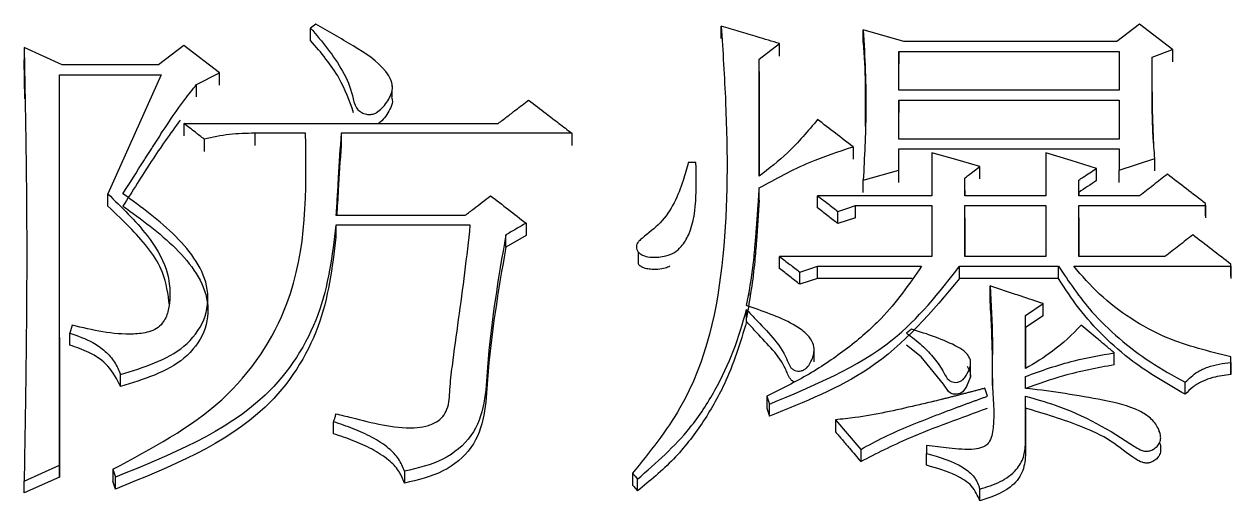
# Model space of a CAD drawing. Header units: millimetres. Extents: x 1953 to 4389, y 564 to 2287.
# Drawn here: x 2467.26 to 2472.41, y 2070.94 to 2072.98 of the extents above; entities that cross this region are included whole.
import ezdxf

# ---------------------------------------------------------------- set-up
doc = ezdxf.new("R2010")
doc.units = ezdxf.units.MM

msp = doc.modelspace()

# ---------------------------------------------------------------- linework, layer by layer
at = {"color": 7, "linetype": 'Continuous', "lineweight": 25}
for p, q in [((2468.5069, 2072.978), (2468.4852, 2072.9614)), ((2468.4852, 2072.9083), (2468.4852, 2072.9614)), ((2470.2375, 2072.9166), (2470.2375, 2072.9697)), ((2472.0225, 2072.978), (2471.9251, 2072.9033)), ((2472.1631, 2072.8701), (2472.0225, 2072.978)), ((2471.0165, 2072.9033), (2470.8434, 2072.9531)), ((2470.8434, 2072.9), (2470.8434, 2072.9531)), ((2467.4251, 2072.8037), (2467.2629, 2072.8784)), ((2467.2629, 2072.8784), (2467.2629, 2072.8254)), ((2467.9443, 2072.8867), (2467.8362, 2072.8037)), ((2468.0958, 2072.7705), (2467.9443, 2072.8867)), ((2470.3999, 2072.8286), (2470.4864, 2072.895)), ((2470.4864, 2072.842), (2470.4864, 2072.895)), ((2470.9948, 2072.8618), (2471.9359, 2072.8618)), ((2470.9948, 2072.6957), (2470.9948, 2072.8618)), ((2470.9948, 2072.8618), (2470.9948, 2072.8088)), ((2471.9251, 2072.9033), (2471.0165, 2072.9033)), ((2471.9359, 2072.8618), (2471.9359, 2072.6957)), ((2472.0766, 2072.8369), (2472.1631, 2072.8701)), ((2472.1631, 2072.8701), (2472.1631, 2072.8171)), ((2467.2652, 2072.6591), (2467.2629, 2072.8254)), ((2467.8362, 2072.8037), (2467.4251, 2072.8037)), ((2470.3999, 2072.3292), (2470.3999, 2072.8286)), ((2470.3999, 2072.7757), (2470.3999, 2072.8286)), ((2470.9948, 2072.6957), (2470.9948, 2072.8088)), ((2472.0766, 2072.784), (2472.0766, 2072.8369)), ((2467.4143, 2072.7622), (2467.847, 2072.7622)), ((2467.4143, 2071.0957), (2467.4143, 2072.7622)), ((2467.4143, 2072.7093), (2467.4143, 2072.7622)), ((2467.847, 2072.7622), (2467.6198, 2072.2541)), ((2467.9984, 2072.7206), (2468.0958, 2072.7705)), ((2468.0958, 2072.7176), (2468.0958, 2072.7705)), ((2470.3999, 2072.7756), (2470.3999, 2072.3336)), ((2467.9984, 2072.6678), (2467.9984, 2072.7206)), ((2468.833, 2072.7117), (2468.833, 2072.721)), ((2470.8519, 2072.7148), (2470.8519, 2072.541)), ((2468.833, 2072.6679), (2468.833, 2072.6991)), ((2471.9359, 2072.6957), (2470.9948, 2072.6957)), ((2470.9948, 2072.6541), (2471.9359, 2072.6541)), ((2470.9948, 2072.4876), (2470.9948, 2072.6541)), ((2470.9948, 2072.6541), (2470.9948, 2072.6014)), ((2471.9359, 2072.6541), (2471.9359, 2072.4876)), ((2470.9948, 2072.4876), (2470.9948, 2072.6013)), ((2467.9443, 2072.5542), (2469.2857, 2072.5542)), ((2467.9443, 2072.5542), (2467.9443, 2072.5016)), ((2468.4636, 2072.5126), (2468.2472, 2072.5126)), ((2468.2472, 2072.5126), (2468.2472, 2072.46)), ((2469.5994, 2072.5126), (2468.615, 2072.5126)), ((2468.615, 2072.5126), (2468.615, 2072.46)), ((2469.5994, 2072.5126), (2469.5994, 2072.46)), ((2468.0309, 2072.4876), (2468.0309, 2072.4351)), ((2470.8001, 2072.4543), (2470.8001, 2072.4018)), ((2471.9359, 2072.4876), (2470.9948, 2072.4876)), ((2470.9948, 2072.4459), (2471.9359, 2072.4459)), ((2470.9948, 2072.3542), (2470.9948, 2072.4459)), ((2470.9948, 2072.3935), (2470.9948, 2072.4459)), ((2471.9359, 2072.4459), (2471.9359, 2072.3542)), ((2470.9948, 2072.3018), (2470.9948, 2072.3934)), ((2471.1355, 2072.4293), (2471.1355, 2072.2457)), ((2471.6222, 2072.4293), (2471.6222, 2072.2457)), ((2471.9359, 2072.3542), (2472.0874, 2072.4042)), ((2472.0874, 2072.3518), (2472.0874, 2072.4042)), ((2470.1294, 2072.3876), (2470.0969, 2072.3876)), ((2470.8434, 2072.3125), (2470.9948, 2072.3542)), ((2470.9948, 2072.3018), (2470.9948, 2072.3542)), ((2471.341, 2072.3185), (2471.341, 2072.3709)), ((2471.8386, 2072.3102), (2471.8386, 2072.3625)), ((2471.9359, 2072.3018), (2471.9359, 2072.3542)), ((2470.1313, 2072.3105), (2470.1313, 2072.3108)), ((2470.8434, 2072.2602), (2470.8434, 2072.3125)), ((2471.2761, 2072.2457), (2471.2761, 2072.3208)), ((2471.2761, 2072.2685), (2471.2761, 2072.3208)), ((2471.7629, 2072.2457), (2471.7629, 2072.3125)), ((2471.7629, 2072.2602), (2471.7629, 2072.3125)), ((2467.6198, 2072.2018), (2467.6198, 2072.2541)), ((2470.3999, 2072.2268), (2470.3999, 2072.2791)), ((2471.1355, 2072.2457), (2470.6487, 2072.2457)), ((2470.6487, 2072.1935), (2470.6487, 2072.2457)), ((2471.2761, 2072.2685), (2471.2761, 2072.2457)), ((2471.6222, 2072.2457), (2471.2761, 2072.2457)), ((2471.7629, 2072.2602), (2471.7629, 2072.2457)), ((2472.0225, 2072.2457), (2471.7629, 2072.2457)), ((2470.8109, 2072.204), (2471.1355, 2072.204)), ((2470.8109, 2072.1518), (2470.8109, 2072.204)), ((2471.1355, 2072.204), (2471.1355, 2071.9865)), ((2471.2761, 2072.204), (2471.6222, 2072.204)), ((2471.2761, 2071.9865), (2471.2761, 2072.204)), ((2471.2761, 2072.1518), (2471.2761, 2072.204)), ((2471.6222, 2072.204), (2471.6222, 2071.9865)), ((2471.7629, 2072.204), (2472.3037, 2072.204)), ((2471.7629, 2071.9865), (2471.7629, 2072.204)), ((2471.7629, 2072.1518), (2471.7629, 2072.204)), ((2472.3037, 2072.204), (2472.3037, 2072.2123)), ((2472.3037, 2072.1601), (2472.3037, 2072.2123)), ((2472.3037, 2072.204), (2472.3037, 2072.1518)), ((2468.5934, 2072.1622), (2469.1451, 2072.1622)), ((2470.7352, 2072.1268), (2470.7352, 2072.1789)), ((2470.8109, 2072.1518), (2470.7352, 2072.1268)), ((2471.2761, 2072.1518), (2471.2761, 2071.9865)), ((2471.7629, 2072.1518), (2471.7629, 2071.9865)), ((2469.1667, 2072.1204), (2468.5934, 2072.1204)), ((2468.5934, 2072.1204), (2468.5934, 2072.0683)), ((2469.4047, 2072.1287), (2469.4047, 2072.0767)), ((2469.3182, 2072.0266), (2469.3182, 2072.0786)), ((2469.4047, 2072.0767), (2469.3182, 2072.0266)), ((2469.8828, 2072.0068), (2469.8828, 2071.9546)), ((2471.1355, 2071.9865), (2470.4864, 2071.9865)), ((2471.6222, 2071.9865), (2471.2761, 2071.9865)), ((2472.1307, 2071.9865), (2471.7629, 2071.9865)), ((2470.6487, 2071.9447), (2471.0922, 2071.9447)), ((2470.6487, 2071.8929), (2470.6487, 2071.9447)), ((2471.2545, 2071.9447), (2471.6763, 2071.9447)), ((2471.2545, 2071.8929), (2471.2545, 2071.9447)), ((2471.6763, 2071.8929), (2471.6763, 2071.9447)), ((2471.7413, 2071.9447), (2472.4119, 2071.9447)), ((2472.4119, 2071.9447), (2472.4119, 2071.9531)), ((2472.4119, 2071.9012), (2472.4119, 2071.9531)), ((2472.4119, 2071.9447), (2472.4119, 2071.8929)), ((2470.573, 2071.8678), (2470.573, 2071.9196)), ((2470.6487, 2071.8929), (2470.573, 2071.8678)), ((2471.0519, 2071.8929), (2470.6487, 2071.8929)), ((2471.6763, 2071.8929), (2471.2545, 2071.8929)), ((2471.3843, 2071.8092), (2471.3843, 2071.8609)), ((2468.0472, 2071.7571), (2468.0472, 2071.8088)), ((2471.5357, 2071.7351), (2471.6114, 2071.7855)), ((2471.6114, 2071.7339), (2471.6114, 2071.7855)), ((2470.3458, 2071.7088), (2470.3458, 2071.7604)), ((2471.5357, 2071.5084), (2471.5357, 2071.7351)), ((2471.5357, 2071.6836), (2471.5357, 2071.7351)), ((2471.6114, 2071.7339), (2471.5357, 2071.6836)), ((2467.4684, 2071.6932), (2467.4576, 2071.6596)), ((2471.049, 2071.6764), (2471.0273, 2071.6597)), ((2471.5357, 2071.6836), (2471.5357, 2071.5084)), ((2467.4143, 2071.6415), (2467.4143, 2071.045)), ((2467.4576, 2071.6082), (2467.4576, 2071.6596)), ((2470.6337, 2071.5376), (2470.6337, 2071.5893)), ((2471.9143, 2071.5243), (2471.9143, 2071.5756)), ((2471.3013, 2071.475), (2471.3012, 2071.5265)), ((2472.4119, 2071.5336), (2472.4119, 2071.5588)), ((2472.4119, 2071.5336), (2472.4119, 2071.4823)), ((2467.6739, 2071.4319), (2467.6739, 2071.4832)), ((2471.5357, 2071.4243), (2471.5357, 2071.4748)), ((2471.5357, 2071.4236), (2471.5357, 2071.4748)), ((2471.3734, 2071.3906), (2471.3626, 2071.4243)), ((2472.2172, 2071.3984), (2472.2172, 2071.4496)), ((2470.4323, 2071.3906), (2470.4431, 2071.357)), ((2471.5357, 2071.1885), (2471.5357, 2071.3906)), ((2471.5357, 2071.3395), (2471.5357, 2071.3906)), ((2470.4431, 2071.3059), (2470.4431, 2071.357)), ((2471.5357, 2071.3395), (2471.5357, 2071.1376)), ((2468.5826, 2071.2302), (2468.5826, 2071.2812)), ((2470.7244, 2071.2896), (2470.8326, 2071.1632)), ((2470.7244, 2071.2896), (2470.7244, 2071.2386)), ((2472.1064, 2071.239), (2472.1064, 2071.2436)), ((2470.8326, 2071.1632), (2470.8326, 2071.1124)), ((2471.1138, 2071.1799), (2471.1138, 2071.1463)), ((2471.5357, 2071.1885), (2471.5357, 2071.1376)), ((2471.1138, 2071.0955), (2471.1138, 2071.1463)), ((2467.2629, 2071.0282), (2467.4143, 2071.0957)), ((2467.4143, 2071.045), (2467.4143, 2071.0957)), ((2467.6415, 2071.0788), (2467.6523, 2071.0451)), ((2468.8855, 2071.0704), (2468.8855, 2071.0197)), ((2469.8592, 2071.0618), (2469.8592, 2071.0111)), ((2467.4143, 2071.045), (2467.2629, 2070.9775)), ((2467.2629, 2070.9775), (2467.2629, 2071.0282)), ((2467.6523, 2070.9944), (2467.6415, 2071.0281)), ((2467.6523, 2070.9944), (2467.6523, 2071.0451)), ((2469.8807, 2070.986), (2469.8807, 2071.0366)), ((2471.341, 2070.9438), (2471.341, 2070.9944))]:
    msp.add_line(p, q, dxfattribs=at)
at = {"color": 7, "linetype": 'Continuous', "lineweight": 25, "flags": 128}
for points in [[(2471.341, 2072.3709), (2471.2382, 2072.4001), (2471.1355, 2072.4293)], [(2471.8386, 2072.3625), (2471.7304, 2072.3959), (2471.6222, 2072.4293)], [(2470.7352, 2072.1789), (2470.7731, 2072.1914), (2470.8109, 2072.204)], [(2470.4864, 2071.9347), (2470.4864, 2071.9476), (2470.4864, 2071.9606), (2470.4864, 2071.9736), (2470.4864, 2071.9865)], [(2470.573, 2071.9196), (2470.6108, 2071.9321), (2470.6487, 2071.9447)], [(2471.2873, 2071.5183), (2471.3002, 2071.4928), (2471.301, 2071.4733), (2471.2845, 2071.4317), (2471.2683, 2071.4096), (2471.2563, 2071.4022), (2471.2421, 2071.3986), (2471.227, 2071.3993), (2471.2157, 2071.4033), (2471.2066, 2071.4102), (2471.186, 2071.4417), (2471.0901, 2071.5589), (2471.028, 2071.6077), (2471.0273, 2071.6082), (2471.0273, 2071.6082)], [(2472.4119, 2071.5075), (2472.4119, 2071.5246), (2472.4119, 2071.5417), (2472.4119, 2071.5588)], [(2472.4119, 2071.4823), (2472.4119, 2071.4909), (2472.4119, 2071.4964), (2472.4119, 2071.502), (2472.4119, 2071.5075)], [(2470.4323, 2071.3906), (2470.4323, 2071.3696), (2470.4323, 2071.3546), (2470.4323, 2071.3395)], [(2467.6415, 2071.0788), (2467.6415, 2071.0582), (2467.6415, 2071.0432), (2467.6415, 2071.0281)], [(2469.8591, 2071.0618), (2469.8699, 2071.0492), (2469.8807, 2071.0366)], [(2469.8591, 2071.0112), (2469.8645, 2071.0048), (2469.8699, 2070.9985), (2469.8807, 2070.986)]]:
    msp.add_lwpolyline(points, dxfattribs=at)
at = {"color": 7, "linetype": 'Continuous', "lineweight": 25}
for points, knots in [([(2468.4852, 2072.9614), (2468.5098, 2072.932), (2468.584, 2072.8435), (2468.6572, 2072.7295), (2468.6715, 2072.6299), (2468.6938, 2072.6052), (2468.7124, 2072.5955), (2468.7323, 2072.5915), (2468.7513, 2072.5934), (2468.771, 2072.6021), (2468.7989, 2072.6275), (2468.824, 2072.6622), (2468.837, 2072.7039), (2468.8297, 2072.7407), (2468.7855, 2072.8115), (2468.6657, 2072.8876), (2468.5603, 2072.9476), (2468.5069, 2072.978)], [0, 0, 0, 0, 0.109651, 0.330682, 0.3864, 0.404634, 0.422868, 0.441529, 0.456387, 0.471247, 0.497612, 0.560433, 0.593185, 0.625961, 0.670922, 0.833212, 1, 1, 1, 1]), ([(2470.2375, 2072.9697), (2470.2443, 2072.8611), (2470.2646, 2072.5356), (2470.2672, 2071.9897), (2470.1536, 2071.4281), (2469.9321, 2071.1525), (2469.8592, 2071.0618)], [0, 0, 0, 0, 0.1662225, 0.4984072, 0.8349853, 1, 1, 1, 1]), ([(2470.4864, 2072.895), (2470.4547, 2072.9046), (2470.3973, 2072.9218), (2470.3144, 2072.9467), (2470.2632, 2072.962), (2470.2376, 2072.9697)], [0, 0, 0, 0, 0.382595, 0.691297, 1, 1, 1, 1]), ([(2468.6686, 2072.6001), (2468.6508, 2072.65), (2468.6108, 2072.7616), (2468.53, 2072.856), (2468.4852, 2072.9083)], [0, 0, 0, 0, 0.446588, 1, 1, 1, 1]), ([(2470.8434, 2072.9531), (2470.8466, 2072.8949), (2470.8531, 2072.7783), (2470.8562, 2072.5648), (2470.8483, 2072.4093), (2470.8434, 2072.3125)], [0, 0, 0, 0, 0.273666, 0.547375, 1, 1, 1, 1]), ([(2467.2629, 2072.8784), (2467.2632, 2072.8627), (2467.2636, 2072.8391), (2467.2642, 2072.8077), (2467.2647, 2072.7841), (2467.2651, 2072.7605), (2467.2655, 2072.7369), (2467.266, 2072.7133), (2467.2664, 2072.6897), (2467.2668, 2072.666), (2467.2674, 2072.6345), (2467.2679, 2072.603), (2467.2685, 2072.5715), (2467.2689, 2072.5479), (2467.2694, 2072.5163), (2467.2699, 2072.4848), (2467.2703, 2072.4532), (2467.2707, 2072.4295), (2467.271, 2072.4059), (2467.2714, 2072.3743), (2467.2718, 2072.3427), (2467.2721, 2072.3111), (2467.2724, 2072.2874), (2467.2726, 2072.2637), (2467.2729, 2072.2321), (2467.2731, 2072.2004), (2467.2733, 2072.1688), (2467.2735, 2072.149), (2467.2735, 2072.1332), (2467.2736, 2072.1213), (2467.2736, 2072.1094), (2467.2737, 2072.0936), (2467.2738, 2072.0777), (2467.2738, 2072.0619), (2467.2738, 2072.05), (2467.2738, 2072.0381), (2467.2738, 2072.0263), (2467.2739, 2072.0144), (2467.2739, 2072.0045), (2467.2739, 2071.9966), (2467.2739, 2071.9906), (2467.2739, 2071.9827), (2467.2738, 2071.9748), (2467.2738, 2071.9668), (2467.2738, 2071.9589), (2467.2738, 2071.949), (2467.2738, 2071.9371), (2467.2738, 2071.9212), (2467.2737, 2071.9054), (2467.2737, 2071.8895), (2467.2736, 2071.8776), (2467.2735, 2071.8617), (2467.2735, 2071.8419), (2467.2733, 2071.8181), (2467.2732, 2071.7943), (2467.273, 2071.7705), (2467.2728, 2071.7387), (2467.2725, 2071.7069), (2467.2722, 2071.6751), (2467.272, 2071.6513), (2467.2717, 2071.6274), (2467.2714, 2071.5956), (2467.271, 2071.5638), (2467.2707, 2071.532), (2467.2703, 2071.5081), (2467.27, 2071.4842), (2467.2696, 2071.4524), (2467.2692, 2071.4205), (2467.2687, 2071.3886), (2467.2683, 2071.3647), (2467.2679, 2071.3329), (2467.2674, 2071.301), (2467.2669, 2071.2691), (2467.2665, 2071.2451), (2467.2661, 2071.2212), (2467.2656, 2071.1893), (2467.265, 2071.1573), (2467.2645, 2071.1254), (2467.2641, 2071.1014), (2467.2636, 2071.069), (2467.2631, 2071.0446), (2467.2629, 2071.0282)], [0, 0, 0, 0, 0.025705, 0.038557, 0.05141, 0.064262, 0.077115, 0.089967, 0.102819, 0.115672, 0.128524, 0.154229, 0.167082, 0.179934, 0.192786, 0.218491, 0.231344, 0.244196, 0.257049, 0.269901, 0.295606, 0.308458, 0.321311, 0.334163, 0.347016, 0.37272, 0.385573, 0.398425, 0.404851, 0.411278, 0.417704, 0.42413, 0.436983, 0.443409, 0.449835, 0.456261, 0.462687, 0.469114, 0.47554, 0.478753, 0.481966, 0.485179, 0.491605, 0.494818, 0.498032, 0.504458, 0.510884, 0.51731, 0.530163, 0.536589, 0.543015, 0.549441, 0.562294, 0.575146, 0.587999, 0.600851, 0.613703, 0.639408, 0.652261, 0.665113, 0.677966, 0.690818, 0.716523, 0.729375, 0.742228, 0.75508, 0.767933, 0.793637, 0.80649, 0.819342, 0.832195, 0.857899, 0.870752, 0.883604, 0.896457, 0.909309, 0.935014, 0.947866, 0.960719, 0.973571, 1, 1, 1, 1]), ([(2470.8434, 2072.9), (2470.8469, 2072.8417), (2470.8507, 2072.7796), (2470.8516, 2072.7173), (2470.8517, 2072.7134)], [0, 0, 0, 0, 0.937412, 1, 1, 1, 1]), ([(2472.0874, 2072.4042), (2472.086, 2072.4207), (2472.084, 2072.4454), (2472.0799, 2072.5031), (2472.078, 2072.5485), (2472.0768, 2072.5897), (2472.0766, 2072.6021), (2472.0763, 2072.6144), (2472.0761, 2072.6268), (2472.0759, 2072.6392), (2472.0758, 2072.6515), (2472.0757, 2072.6639), (2472.0756, 2072.6804), (2472.0756, 2072.6968), (2472.0756, 2072.7133), (2472.0756, 2072.7257), (2472.0757, 2072.736), (2472.0757, 2072.7442), (2472.0758, 2072.7524), (2472.0758, 2072.7607), (2472.0759, 2072.7689), (2472.0759, 2072.7751), (2472.076, 2072.7812), (2472.076, 2072.7874), (2472.0761, 2072.7936), (2472.0762, 2072.7998), (2472.0762, 2072.8059), (2472.0763, 2072.8121), (2472.0764, 2072.8183), (2472.0764, 2072.8265), (2472.0765, 2072.8328), (2472.0766, 2072.8369)], [0, 0, 0, 0, 0.114246, 0.171369, 0.39989, 0.428452, 0.457013, 0.485575, 0.514136, 0.542697, 0.571259, 0.59982, 0.628382, 0.685505, 0.714066, 0.742627, 0.771189, 0.785469, 0.79975, 0.828312, 0.842592, 0.856873, 0.871154, 0.885434, 0.899715, 0.913996, 0.928276, 0.942557, 0.956838, 0.971119, 1, 1, 1, 1]), ([(2472.0838, 2072.4526), (2472.0838, 2072.4526), (2472.0838, 2072.4525), (2472.0838, 2072.4534), (2472.082, 2072.4885), (2472.0779, 2072.5856), (2472.0768, 2072.6847), (2472.0766, 2072.7395), (2472.0766, 2072.7648), (2472.0766, 2072.7708), (2472.0766, 2072.7734), (2472.0766, 2072.7738), (2472.0766, 2072.774)], [0, 0, 0, 0, 0.00255, 0.007632, 0.020222, 0.476157, 0.750202, 0.924211, 0.964421, 0.979196, 0.990878, 1, 1, 1, 1]), ([(2467.6847, 2072.2541), (2467.7143, 2072.3011), (2467.7476, 2072.3541), (2467.7849, 2072.4128), (2467.7943, 2072.4275), (2467.8036, 2072.4421), (2467.813, 2072.4568), (2467.8224, 2072.4714), (2467.8355, 2072.4919), (2467.8751, 2072.5533), (2467.9298, 2072.6333), (2467.9815, 2072.6991), (2467.9984, 2072.7206)], [0, 0, 0, 0, 0.297523, 0.334713, 0.371903, 0.390498, 0.427689, 0.464879, 0.483474, 0.557855, 0.855503, 1, 1, 1, 1]), ([(2468.8308, 2072.6676), (2468.8324, 2072.6611), (2468.837, 2072.6432), (2468.8194, 2072.6049), (2468.7995, 2072.5721), (2468.7772, 2072.5562), (2468.7744, 2072.5542)], [0, 0, 0, 0, 0.152794, 0.423866, 0.927502, 1, 1, 1, 1]), ([(2469.2857, 2072.5542), (2469.2982, 2072.5638), (2469.3231, 2072.583), (2469.3664, 2072.6163), (2469.3972, 2072.64), (2469.4155, 2072.6541)], [0, 0, 0, 0, 0.288432, 0.576865, 1, 1, 1, 1]), ([(2469.4155, 2072.6541), (2469.4405, 2072.6349), (2469.4836, 2072.6017), (2469.5449, 2072.5545), (2469.5812, 2072.5266), (2469.5994, 2072.5126)], [0, 0, 0, 0, 0.407194, 0.703597, 1, 1, 1, 1]), ([(2467.9285, 2072.568), (2467.8865, 2072.51), (2467.8223, 2072.4213), (2467.745, 2072.2973), (2467.7048, 2072.2336), (2467.6847, 2072.2018)], [0, 0, 0, 0, 0.485895, 0.742945, 1, 1, 1, 1]), ([(2468.0309, 2072.4876), (2468.0184, 2072.4972), (2467.9977, 2072.5131), (2467.9689, 2072.5353), (2467.9525, 2072.5479), (2467.9443, 2072.5542)], [0, 0, 0, 0, 0.432643, 0.716321, 1, 1, 1, 1]), ([(2470.6487, 2072.5709), (2470.6077, 2072.5222), (2470.534, 2072.4347), (2470.4411, 2072.3616), (2470.3999, 2072.3292)], [0, 0, 0, 0, 0.556386, 1, 1, 1, 1]), ([(2470.8001, 2072.4543), (2470.7749, 2072.4737), (2470.7244, 2072.5126), (2470.6739, 2072.5514), (2470.6487, 2072.5709)], [0, 0, 0, 0, 0.500003, 1, 1, 1, 1]), ([(2467.6415, 2071.0788), (2467.8076, 2071.167), (2468.1326, 2071.3394), (2468.4741, 2071.8586), (2468.4676, 2072.2654), (2468.4636, 2072.5126)], [0, 0, 0, 0, 0.291092, 0.569283, 1, 1, 1, 1]), ([(2468.2472, 2072.5126), (2468.2109, 2072.5118), (2468.1378, 2072.5103), (2468.0667, 2072.4952), (2468.0309, 2072.4876)], [0, 0, 0, 0, 0.495714, 1, 1, 1, 1]), ([(2468.615, 2072.5126), (2468.6111, 2072.4492), (2468.6055, 2072.3592), (2468.5983, 2072.2424), (2468.595, 2072.1889), (2468.5934, 2072.1622)], [0, 0, 0, 0, 0.542952, 0.771476, 1, 1, 1, 1]), ([(2468.615, 2072.46), (2468.6111, 2072.3967), (2468.605, 2072.2975), (2468.5988, 2072.1981), (2468.5966, 2072.1622)], [0, 0, 0, 0, 0.638679, 1, 1, 1, 1]), ([(2470.3999, 2072.2791), (2470.4705, 2072.3182), (2470.597, 2072.3882), (2470.7379, 2072.434), (2470.8001, 2072.4543)], [0, 0, 0, 0, 0.5578888, 1, 1, 1, 1]), ([(2470.0969, 2072.3876), (2470.0899, 2072.3622), (2470.0652, 2072.2724), (2470.0124, 2072.1516), (2469.9213, 2072.0823), (2469.8865, 2072.053), (2469.8771, 2072.0402), (2469.8744, 2072.0275), (2469.8767, 2072.0159), (2469.8833, 2072.0048), (2469.8944, 2071.995), (2469.9136, 2071.9863), (2469.9501, 2071.9816), (2469.9948, 2071.9856), (2470.039, 2072.0023), (2470.0743, 2072.0337), (2470.1186, 2072.1125), (2470.1322, 2072.2366), (2470.1312, 2072.339), (2470.1295, 2072.3871), (2470.1294, 2072.3876)], [0, 0, 0, 0, 0.0801741, 0.2833022, 0.3768882, 0.3951622, 0.4106034, 0.4221834, 0.4337475, 0.4459485, 0.4596218, 0.4747566, 0.5015385, 0.5546435, 0.5898789, 0.6251459, 0.6851674, 0.8527528, 0.9985461, 1, 1, 1, 1]), ([(2471.2761, 2072.3208), (2471.2815, 2072.325), (2471.295, 2072.3354), (2471.3166, 2072.3521), (2471.3329, 2072.3646), (2471.341, 2072.3709)], [0, 0, 0, 0, 0.250001, 0.625, 1, 1, 1, 1]), ([(2471.7629, 2072.3125), (2471.7692, 2072.3167), (2471.7849, 2072.3271), (2471.8102, 2072.3438), (2471.8291, 2072.3563), (2471.8386, 2072.3625)], [0, 0, 0, 0, 0.250001, 0.625, 1, 1, 1, 1]), ([(2471.8386, 2072.3102), (2471.826, 2072.3018), (2471.8007, 2072.2852), (2471.7755, 2072.2685), (2471.7629, 2072.2602)], [0, 0, 0, 0, 0.4999968, 1, 1, 1, 1]), ([(2472.1415, 2072.3375), (2472.1216, 2072.3222), (2472.082, 2072.2916), (2472.0423, 2072.261), (2472.0225, 2072.2457)], [0, 0, 0, 0, 0.4999996, 1, 1, 1, 1]), ([(2472.3037, 2072.2123), (2472.2767, 2072.2332), (2472.2226, 2072.2749), (2472.1685, 2072.3167), (2472.1415, 2072.3375)], [0, 0, 0, 0, 0.499999, 1, 1, 1, 1]), ([(2467.6198, 2072.2541), (2467.679, 2072.1969), (2467.7793, 2072.0999), (2467.8757, 2071.9447), (2467.889, 2071.8286), (2467.8782, 2071.7506), (2467.8603, 2071.7061), (2467.8287, 2071.6775), (2467.7862, 2071.6602), (2467.6629, 2071.6467), (2467.5548, 2071.6725), (2467.4684, 2071.6932)], [0, 0, 0, 0, 0.236471, 0.400892, 0.534168, 0.588802, 0.643894, 0.675813, 0.707612, 0.766357, 1, 1, 1, 1]), ([(2467.6739, 2071.4832), (2467.7731, 2071.5133), (2467.9229, 2071.5588), (2468.0407, 2071.7116), (2468.0607, 2071.8905), (2467.9163, 2072.0862), (2467.763, 2072.1973), (2467.6847, 2072.2541)], [0, 0, 0, 0, 0.250217, 0.37779, 0.502112, 0.745933, 1, 1, 1, 1]), ([(2469.1451, 2072.1622), (2469.1576, 2072.1718), (2469.1818, 2072.1906), (2469.2179, 2072.2184), (2469.2415, 2072.2366), (2469.2532, 2072.2457)], [0, 0, 0, 0, 0.346119, 0.673059, 1, 1, 1, 1]), ([(2469.2532, 2072.2457), (2469.2785, 2072.2262), (2469.329, 2072.1872), (2469.3794, 2072.1482), (2469.4047, 2072.1287)], [0, 0, 0, 0, 0.499999, 1, 1, 1, 1]), ([(2470.3458, 2071.7771), (2470.3566, 2071.8348), (2470.3727, 2071.9213), (2470.3803, 2072.0159), (2470.3837, 2072.0558), (2470.3849, 2072.0703), (2470.3858, 2072.0812), (2470.3866, 2072.0921), (2470.3875, 2072.103), (2470.3882, 2072.112), (2470.3888, 2072.1211), (2470.3894, 2072.1283), (2470.3899, 2072.1356), (2470.3905, 2072.1429), (2470.391, 2072.1501), (2470.3916, 2072.1592), (2470.3922, 2072.1664), (2470.3928, 2072.1755), (2470.3933, 2072.1828), (2470.3938, 2072.19), (2470.3943, 2072.1973), (2470.3948, 2072.2045), (2470.3954, 2072.2136), (2470.3959, 2072.2208), (2470.3966, 2072.2299), (2470.3971, 2072.2372), (2470.3977, 2072.2462), (2470.3982, 2072.2535), (2470.3986, 2072.2607), (2470.3992, 2072.2687), (2470.3996, 2072.2748), (2470.3999, 2072.2791)], [0, 0, 0, 0, 0.346641, 0.519778, 0.56306, 0.584702, 0.606343, 0.627984, 0.649625, 0.671267, 0.682087, 0.703729, 0.714549, 0.72537, 0.747011, 0.757832, 0.779473, 0.790294, 0.811935, 0.822756, 0.833576, 0.855218, 0.866038, 0.887679, 0.8985, 0.920141, 0.930962, 0.952603, 0.963424, 0.974244, 1, 1, 1, 1]), ([(2470.6487, 2072.2457), (2470.6631, 2072.2346), (2470.6919, 2072.2123), (2470.7208, 2072.19), (2470.7352, 2072.1789)], [0, 0, 0, 0, 0.499999, 1, 1, 1, 1]), ([(2467.8833, 2071.7787), (2467.8769, 2071.8263), (2467.8609, 2071.946), (2467.7438, 2072.0828), (2467.6541, 2072.1689), (2467.6198, 2072.2018)], [0, 0, 0, 0, 0.289302, 0.728342, 1, 1, 1, 1]), ([(2467.6847, 2072.2018), (2467.763, 2072.1452), (2467.9162, 2072.0342), (2468.0607, 2071.8388), (2468.0407, 2071.66), (2467.9228, 2071.5074), (2467.7731, 2071.462), (2467.6739, 2071.4319)], [0, 0, 0, 0, 0.254102, 0.497856, 0.622112, 0.749663, 1, 1, 1, 1]), ([(2470.3999, 2072.2268), (2470.3959, 2072.1688), (2470.3898, 2072.0818), (2470.3772, 2071.9143), (2470.3591, 2071.8054), (2470.3458, 2071.7255)], [0, 0, 0, 0, 0.346763, 0.520146, 1, 1, 1, 1]), ([(2470.7352, 2072.1268), (2470.7208, 2072.1379), (2470.6919, 2072.1601), (2470.6631, 2072.1824), (2470.6487, 2072.1935)], [0, 0, 0, 0, 0.499998, 1, 1, 1, 1]), ([(2468.5934, 2072.1204), (2468.5776, 2071.9914), (2468.5458, 2071.7319), (2468.266, 2071.2927), (2467.8878, 2071.1401), (2467.6523, 2071.0451)], [0, 0, 0, 0, 0.271558, 0.546438, 1, 1, 1, 1]), ([(2468.5935, 2071.315), (2468.6155, 2071.3098), (2468.7249, 2071.2841), (2468.8529, 2071.2473), (2468.9774, 2071.26), (2469.0202, 2071.2773), (2469.0518, 2071.3032), (2469.0771, 2071.3503), (2469.0785, 2071.4246), (2469.1017, 2071.6186), (2469.1373, 2071.8524), (2469.1593, 2072.0527), (2469.1667, 2072.1204)], [0, 0, 0, 0, 0.047616, 0.236668, 0.271199, 0.305853, 0.333079, 0.360338, 0.428756, 0.509882, 0.834445, 1, 1, 1, 1]), ([(2469.4047, 2072.1287), (2469.3903, 2072.1204), (2469.3614, 2072.1037), (2469.3326, 2072.0869), (2469.3182, 2072.0786)], [0, 0, 0, 0, 0.5, 1, 1, 1, 1]), ([(2468.5934, 2072.0683), (2468.5776, 2071.9395), (2468.5458, 2071.6803), (2468.2658, 2071.2416), (2467.8878, 2071.0893), (2467.6523, 2070.9944)], [0, 0, 0, 0, 0.271428, 0.546253, 1, 1, 1, 1]), ([(2469.3182, 2072.0786), (2469.2864, 2071.8937), (2469.2383, 2071.613), (2469.2279, 2071.2552), (2469.0537, 2071.109), (2468.9425, 2071.0835), (2468.8855, 2071.0704)], [0, 0, 0, 0, 0.492344, 0.747305, 0.87043, 1, 1, 1, 1]), ([(2472.2496, 2072.0786), (2472.2298, 2072.0632), (2472.1901, 2072.0326), (2472.1505, 2072.0019), (2472.1307, 2071.9865)], [0, 0, 0, 0, 0.5, 1, 1, 1, 1]), ([(2472.4119, 2071.9531), (2472.3849, 2071.974), (2472.3308, 2072.0158), (2472.2767, 2072.0577), (2472.2496, 2072.0786)], [0, 0, 0, 0, 0.499999, 1, 1, 1, 1]), ([(2469.3182, 2072.0266), (2469.2864, 2071.8419), (2469.2383, 2071.5616), (2469.2278, 2071.2042), (2469.0537, 2071.0583), (2468.9425, 2071.0328), (2468.8855, 2071.0197)], [0, 0, 0, 0, 0.492228, 0.747139, 0.870314, 1, 1, 1, 1]), ([(2470.4864, 2071.9865), (2470.5008, 2071.9754), (2470.5297, 2071.9531), (2470.5585, 2071.9307), (2470.573, 2071.9196)], [0, 0, 0, 0, 0.499999, 1, 1, 1, 1]), ([(2470.0183, 2071.9448), (2470.0119, 2071.942), (2469.9864, 2071.9309), (2469.9485, 2071.9299), (2469.9128, 2071.935), (2469.8939, 2071.9427), (2469.8861, 2071.9513), (2469.883, 2071.9547)], [0, 0, 0, 0, 0.148468, 0.585965, 0.740537, 0.896744, 1, 1, 1, 1]), ([(2471.0922, 2071.9447), (2471.0386, 2071.8679), (2470.9498, 2071.7405), (2470.7782, 2071.5924), (2470.6145, 2071.481), (2470.4933, 2071.4209), (2470.4323, 2071.3906)], [0, 0, 0, 0, 0.333002, 0.552476, 0.774971, 1, 1, 1, 1]), ([(2470.4431, 2071.357), (2470.6316, 2071.4351), (2470.9631, 2071.5724), (2471.1666, 2071.8325), (2471.2545, 2071.9447)], [0, 0, 0, 0, 0.568507, 1, 1, 1, 1]), ([(2470.573, 2071.8678), (2470.5585, 2071.8789), (2470.5297, 2071.9012), (2470.5008, 2071.9235), (2470.4864, 2071.9347)], [0, 0, 0, 0, 0.499999, 1, 1, 1, 1]), ([(2471.6763, 2071.9447), (2471.7209, 2071.8783), (2471.7947, 2071.7683), (2471.9333, 2071.6354), (2472.0664, 2071.5334), (2472.1667, 2071.4776), (2472.2172, 2071.4496)], [0, 0, 0, 0, 0.3338091, 0.553089, 0.7752188, 1, 1, 1, 1]), ([(2472.4119, 2071.5588), (2472.319, 2071.5813), (2472.167, 2071.6179), (2471.9829, 2071.719), (2471.848, 2071.8224), (2471.7766, 2071.9041), (2471.7413, 2071.9447)], [0, 0, 0, 0, 0.347456, 0.568585, 0.785979, 1, 1, 1, 1]), ([(2471.2545, 2071.8929), (2471.1371, 2071.7522), (2470.9238, 2071.4967), (2470.5923, 2071.3651), (2470.4431, 2071.3059)], [0, 0, 0, 0, 0.550322, 1, 1, 1, 1]), ([(2472.2172, 2071.3984), (2472.1403, 2071.4427), (2472.0143, 2071.5153), (2471.8674, 2071.6444), (2471.7602, 2071.763), (2471.7042, 2071.8497), (2471.6763, 2071.8929)], [0, 0, 0, 0, 0.3460616, 0.5666401, 0.7845076, 1, 1, 1, 1]), ([(2470.355, 2071.8199), (2470.355, 2071.82), (2470.3551, 2071.8202), (2470.3556, 2071.8234), (2470.3565, 2071.8277), (2470.3571, 2071.831)], [0, 0, 0, 0, 0.077285, 0.286179, 1, 1, 1, 1]), ([(2471.3843, 2071.8609), (2471.3891, 2071.7834), (2471.398, 2071.6398), (2471.3896, 2071.4295), (2471.4078, 2071.285), (2471.387, 2071.2017), (2471.3709, 2071.182), (2471.3485, 2071.1698), (2471.2938, 2071.1592), (2471.2133, 2071.1685), (2471.1456, 2071.1763), (2471.1138, 2071.1799)], [0, 0, 0, 0, 0.256994, 0.476109, 0.695219, 0.732033, 0.752358, 0.772757, 0.805752, 0.908876, 1, 1, 1, 1]), ([(2471.6114, 2071.7855), (2471.58, 2071.7959), (2471.5265, 2071.8137), (2471.4508, 2071.8388), (2471.4064, 2071.8536), (2471.3843, 2071.8609)], [0, 0, 0, 0, 0.414509, 0.7072526, 1, 1, 1, 1]), ([(2470.3458, 2071.7603), (2470.358, 2071.747), (2470.4187, 2071.6801), (2470.4981, 2071.6055), (2470.5256, 2071.5238), (2470.5389, 2071.5066), (2470.5508, 2071.5), (2470.5642, 2071.4973), (2470.5783, 2071.4982), (2470.592, 2071.503), (2470.6063, 2071.5144), (2470.623, 2071.5416), (2470.6373, 2071.5777), (2470.6293, 2071.62), (2470.6039, 2071.6576), (2470.516, 2071.7188), (2470.4217, 2071.7508), (2470.3494, 2071.7759), (2470.3458, 2071.7771)], [0, 0, 0, 0, 0.066061, 0.330698, 0.377872, 0.393648, 0.409584, 0.423627, 0.439084, 0.455682, 0.472085, 0.502894, 0.574478, 0.61493, 0.665656, 0.740076, 0.987057, 1, 1, 1, 1]), ([(2471.3947, 2071.4366), (2471.395, 2071.4786), (2471.3957, 2071.6031), (2471.3888, 2071.727), (2471.3843, 2071.8092)], [0, 0, 0, 0, 0.337144, 1, 1, 1, 1]), ([(2469.8807, 2071.0366), (2469.9599, 2071.1063), (2470.0896, 2071.2204), (2470.214, 2071.4138), (2470.2945, 2071.5837), (2470.3287, 2071.7016), (2470.3458, 2071.7603)], [0, 0, 0, 0, 0.345608, 0.56562, 0.783503, 1, 1, 1, 1]), ([(2470.3458, 2071.7087), (2470.3179, 2071.6181), (2470.2719, 2071.4682), (2470.1591, 2071.2733), (2470.0386, 2071.117), (2469.9336, 2071.0299), (2469.8807, 2070.986)], [0, 0, 0, 0, 0.334701, 0.553509, 0.775023, 1, 1, 1, 1]), ([(2470.5479, 2071.4513), (2470.5451, 2071.4526), (2470.5386, 2071.4557), (2470.5242, 2071.4744), (2470.4975, 2071.5526), (2470.4186, 2071.6279), (2470.3602, 2071.6928), (2470.3458, 2071.7087)], [0, 0, 0, 0, 0.025812, 0.060648, 0.209585, 0.805129, 1, 1, 1, 1]), ([(2471.0273, 2071.6597), (2471.0502, 2071.6427), (2471.0939, 2071.6102), (2471.1476, 2071.5525), (2471.1827, 2071.502), (2471.2003, 2071.4647), (2471.2181, 2071.4525), (2471.2306, 2071.4493), (2471.2442, 2071.4495), (2471.2581, 2071.4532), (2471.2723, 2071.463), (2471.2864, 2071.4848), (2471.2992, 2071.5102), (2471.303, 2071.5385), (2471.2953, 2071.5596), (2471.2781, 2071.5822), (2471.2288, 2071.6111), (2471.1515, 2071.6442), (2471.0833, 2071.6657), (2471.049, 2071.6764)], [0, 0, 0, 0, 0.117411, 0.224515, 0.331514, 0.385099, 0.401502, 0.417942, 0.434593, 0.453955, 0.473463, 0.503457, 0.565825, 0.597867, 0.629903, 0.663788, 0.718191, 0.858064, 1, 1, 1, 1]), ([(2471.7737, 2071.6932), (2471.7345, 2071.6543), (2471.6641, 2071.5842), (2471.5752, 2071.5318), (2471.5357, 2071.5084)], [0, 0, 0, 0, 0.5551112, 1, 1, 1, 1]), ([(2471.9143, 2071.5756), (2471.9023, 2071.5857), (2471.8782, 2071.6059), (2471.8313, 2071.6451), (2471.7964, 2071.6742), (2471.7737, 2071.6932)], [0, 0, 0, 0, 0.25711, 0.51422, 1, 1, 1, 1]), ([(2467.4576, 2071.6596), (2467.4914, 2071.6479), (2467.5466, 2071.6287), (2467.6098, 2071.5835), (2467.6513, 2071.537), (2467.6664, 2071.501), (2467.6739, 2071.4832)], [0, 0, 0, 0, 0.34974, 0.571287, 0.787704, 1, 1, 1, 1]), ([(2467.6739, 2071.4319), (2467.6588, 2071.4626), (2467.6295, 2071.5217), (2467.5454, 2071.5785), (2467.485, 2071.5989), (2467.4576, 2071.6082)], [0, 0, 0, 0, 0.370996, 0.713919, 1, 1, 1, 1]), ([(2471.5357, 2071.4748), (2471.6042, 2071.4994), (2471.7267, 2071.5434), (2471.8569, 2071.5657), (2471.9143, 2071.5756)], [0, 0, 0, 0, 0.5585499, 1, 1, 1, 1]), ([(2471.9143, 2071.5243), (2471.8415, 2071.5107), (2471.7118, 2071.4866), (2471.5894, 2071.4428), (2471.5357, 2071.4236)], [0, 0, 0, 0, 0.561231, 1, 1, 1, 1]), ([(2472.2172, 2071.4496), (2472.2337, 2071.4657), (2472.2613, 2071.4927), (2472.3137, 2071.5155), (2472.3615, 2071.529), (2472.3951, 2071.5321), (2472.4119, 2071.5336)], [0, 0, 0, 0, 0.330678, 0.55099, 0.77457, 1, 1, 1, 1]), ([(2472.4119, 2071.4823), (2472.386, 2071.4794), (2472.3435, 2071.4746), (2472.2889, 2071.4544), (2472.2481, 2071.4304), (2472.2275, 2071.409), (2472.2172, 2071.3984)], [0, 0, 0, 0, 0.3471514, 0.569168, 0.7868569, 1, 1, 1, 1]), ([(2471.3626, 2071.4243), (2471.36, 2071.4236), (2471.3547, 2071.4222), (2471.3467, 2071.4201), (2471.3388, 2071.418), (2471.3282, 2071.4153), (2471.3176, 2071.4125), (2471.307, 2071.4097), (2471.2991, 2071.4077), (2471.2885, 2071.4049), (2471.2779, 2071.4022), (2471.2673, 2071.3994), (2471.2593, 2071.3974), (2471.2487, 2071.3946), (2471.2381, 2071.3919), (2471.2249, 2071.3885), (2471.2116, 2071.3851), (2471.1957, 2071.3811), (2471.1744, 2071.3758), (2471.1531, 2071.3706), (2471.1158, 2071.3616), (2471.0036, 2071.3354), (2470.8686, 2071.3049), (2470.7525, 2071.2926), (2470.7244, 2071.2896)], [0, 0, 0, 0, 0.012619, 0.025237, 0.037856, 0.050474, 0.075711, 0.08833, 0.100948, 0.113567, 0.138804, 0.151422, 0.164041, 0.176659, 0.201896, 0.214515, 0.239752, 0.264989, 0.290226, 0.3407, 0.365937, 0.466887, 0.870929, 1, 1, 1, 1]), ([(2471.5357, 2071.3906), (2471.5783, 2071.3786), (2471.7464, 2071.3312), (2471.9042, 2071.2409), (2472.0215, 2071.1627), (2472.0417, 2071.1558), (2472.0591, 2071.1556), (2472.0753, 2071.1602), (2472.0909, 2071.1695), (2472.1047, 2071.1839), (2472.1126, 2071.2026), (2472.1128, 2071.2273), (2472.1007, 2071.2604), (2472.0712, 2071.2981), (2471.994, 2071.3467), (2471.8129, 2071.3863), (2471.6493, 2071.4107), (2471.5388, 2071.4239), (2471.5357, 2071.4243)], [0, 0, 0, 0, 0.099165, 0.391823, 0.413047, 0.4272, 0.439104, 0.450968, 0.464473, 0.480605, 0.498238, 0.5147, 0.543399, 0.586336, 0.629267, 0.752496, 0.993107, 1, 1, 1, 1]), ([(2470.8326, 2071.1632), (2470.8657, 2071.1812), (2470.9673, 2071.2363), (2471.0861, 2071.2825), (2471.1735, 2071.3165), (2471.192, 2071.3236), (2471.2105, 2071.3306), (2471.2268, 2071.3367), (2471.2407, 2071.3419), (2471.2477, 2071.3445), (2471.257, 2071.348), (2471.2663, 2071.3514), (2471.2756, 2071.3549), (2471.2826, 2071.3574), (2471.2919, 2071.3609), (2471.3012, 2071.3643), (2471.3105, 2071.3677), (2471.3175, 2071.3702), (2471.3268, 2071.3736), (2471.3361, 2071.377), (2471.3454, 2071.3804), (2471.3524, 2071.383), (2471.3618, 2071.3864), (2471.3688, 2071.3889), (2471.3734, 2071.3906)], [0, 0, 0, 0, 0.194919, 0.596792, 0.647185, 0.672381, 0.697577, 0.74797, 0.760568, 0.773166, 0.785764, 0.81096, 0.823558, 0.836156, 0.848754, 0.873951, 0.886549, 0.899147, 0.911745, 0.936941, 0.949539, 0.962137, 0.974736, 1, 1, 1, 1]), ([(2468.5934, 2071.315), (2468.5925, 2071.3121), (2468.5903, 2071.3051), (2468.5866, 2071.2938), (2468.5839, 2071.2854), (2468.5826, 2071.2812)], [0, 0, 0, 0, 0.252887, 0.626447, 1, 1, 1, 1]), ([(2470.8326, 2071.1124), (2470.9003, 2071.1465), (2471.0209, 2071.2074), (2471.2045, 2071.2778), (2471.3171, 2071.3189), (2471.3734, 2071.3395)], [0, 0, 0, 0, 0.390671, 0.695193, 1, 1, 1, 1]), ([(2472.1062, 2071.1924), (2472.1064, 2071.1921), (2472.1113, 2071.1845), (2472.113, 2071.1682), (2472.1114, 2071.1458), (2472.1002, 2071.1272), (2472.0842, 2071.1137), (2472.0663, 2071.1061), (2472.0487, 2071.1042), (2472.028, 2071.1087), (2471.9758, 2071.1393), (2471.9029, 2071.2042), (2471.7419, 2071.2774), (2471.6166, 2071.3152), (2471.5357, 2071.3395)], [0, 0, 0, 0, 0.001452, 0.042027, 0.075255, 0.108643, 0.140012, 0.167054, 0.189667, 0.212296, 0.253614, 0.448848, 0.644465, 1, 1, 1, 1]), ([(2468.8855, 2071.0704), (2468.8784, 2071.0884), (2468.864, 2071.1249), (2468.8145, 2071.1741), (2468.7483, 2071.2167), (2468.6676, 2071.2528), (2468.611, 2071.2717), (2468.5826, 2071.2812)], [0, 0, 0, 0, 0.1624123, 0.328967, 0.5495924, 0.7738532, 1, 1, 1, 1]), ([(2468.8855, 2071.0197), (2468.8784, 2071.0377), (2468.864, 2071.0742), (2468.8145, 2071.1232), (2468.7483, 2071.1659), (2468.6676, 2071.2018), (2468.611, 2071.2207), (2468.5826, 2071.2302)], [0, 0, 0, 0, 0.162317, 0.328828, 0.549463, 0.773777, 1, 1, 1, 1]), ([(2470.7244, 2071.2386), (2470.7344, 2071.227), (2470.7544, 2071.2037), (2470.7904, 2071.1616), (2470.8165, 2071.1311), (2470.8326, 2071.1124)], [0, 0, 0, 0, 0.277089, 0.554178, 1, 1, 1, 1]), ([(2471.341, 2070.9944), (2471.3705, 2071.0035), (2471.4287, 2071.0214), (2471.4955, 2071.0695), (2471.5311, 2071.1293), (2471.5342, 2071.1689), (2471.5357, 2071.1885)], [0, 0, 0, 0, 0.291567, 0.574035, 0.788626, 1, 1, 1, 1]), ([(2471.1138, 2071.1463), (2471.1689, 2071.1305), (2471.2449, 2071.1086), (2471.3207, 2071.0476), (2471.3343, 2071.0119), (2471.341, 2070.9944)], [0, 0, 0, 0, 0.572071, 0.789697, 1, 1, 1, 1]), ([(2471.5357, 2071.1376), (2471.5332, 2071.1126), (2471.528, 2071.062), (2471.4616, 2070.9834), (2471.3872, 2070.959), (2471.341, 2070.9438)], [0, 0, 0, 0, 0.2694188, 0.5458195, 1, 1, 1, 1]), ([(2471.341, 2070.9438), (2471.3313, 2070.9659), (2471.3116, 2071.0111), (2471.2263, 2071.0633), (2471.1568, 2071.0832), (2471.1138, 2071.0955)], [0, 0, 0, 0, 0.267567, 0.547482, 1, 1, 1, 1])]:
    msp.add_open_spline(points, degree=3, knots=knots, dxfattribs=at)
msp.add_open_spline([(2470.4323, 2071.3395), (2470.4341, 2071.3339), (2470.4377, 2071.3227), (2470.4413, 2071.3115), (2470.4431, 2071.3059)], degree=3, dxfattribs=at)

doc.saveas('drawing.dxf')
